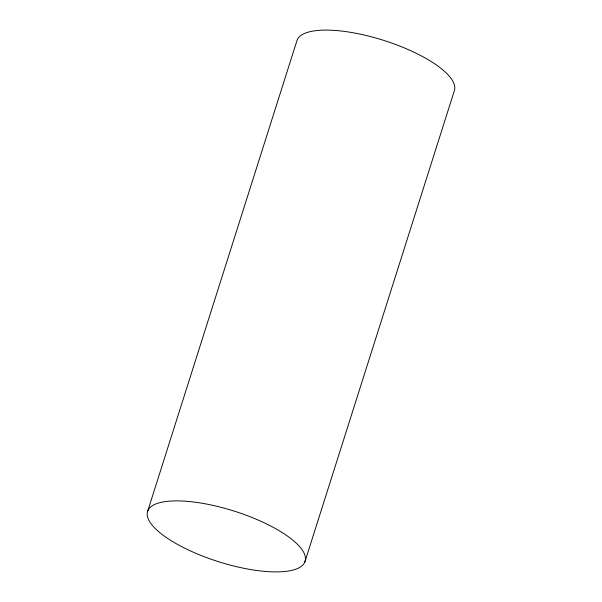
<?xml version="1.0" encoding="UTF-8"?>
<svg xmlns="http://www.w3.org/2000/svg" width="602" height="602" viewBox="0 0 602 602"><rect width="100%" height="100%" fill="white"/><g stroke="black" fill="none" stroke-linecap="round" stroke-linejoin="round"><path stroke-width="0.9" d="M147.768 510.91L297.11 40.131A82.602 26.48 17.6 0 1 385.265 40.876A82.602 26.48 17.6 0 1 454.232 91.09L304.89 561.869A82.602 26.48 17.6 0 1 178.741 545.073A82.602 26.48 17.6 0 1 195.357 502.234A82.602 26.48 17.6 0 1 304.89 561.869"/></g></svg>
